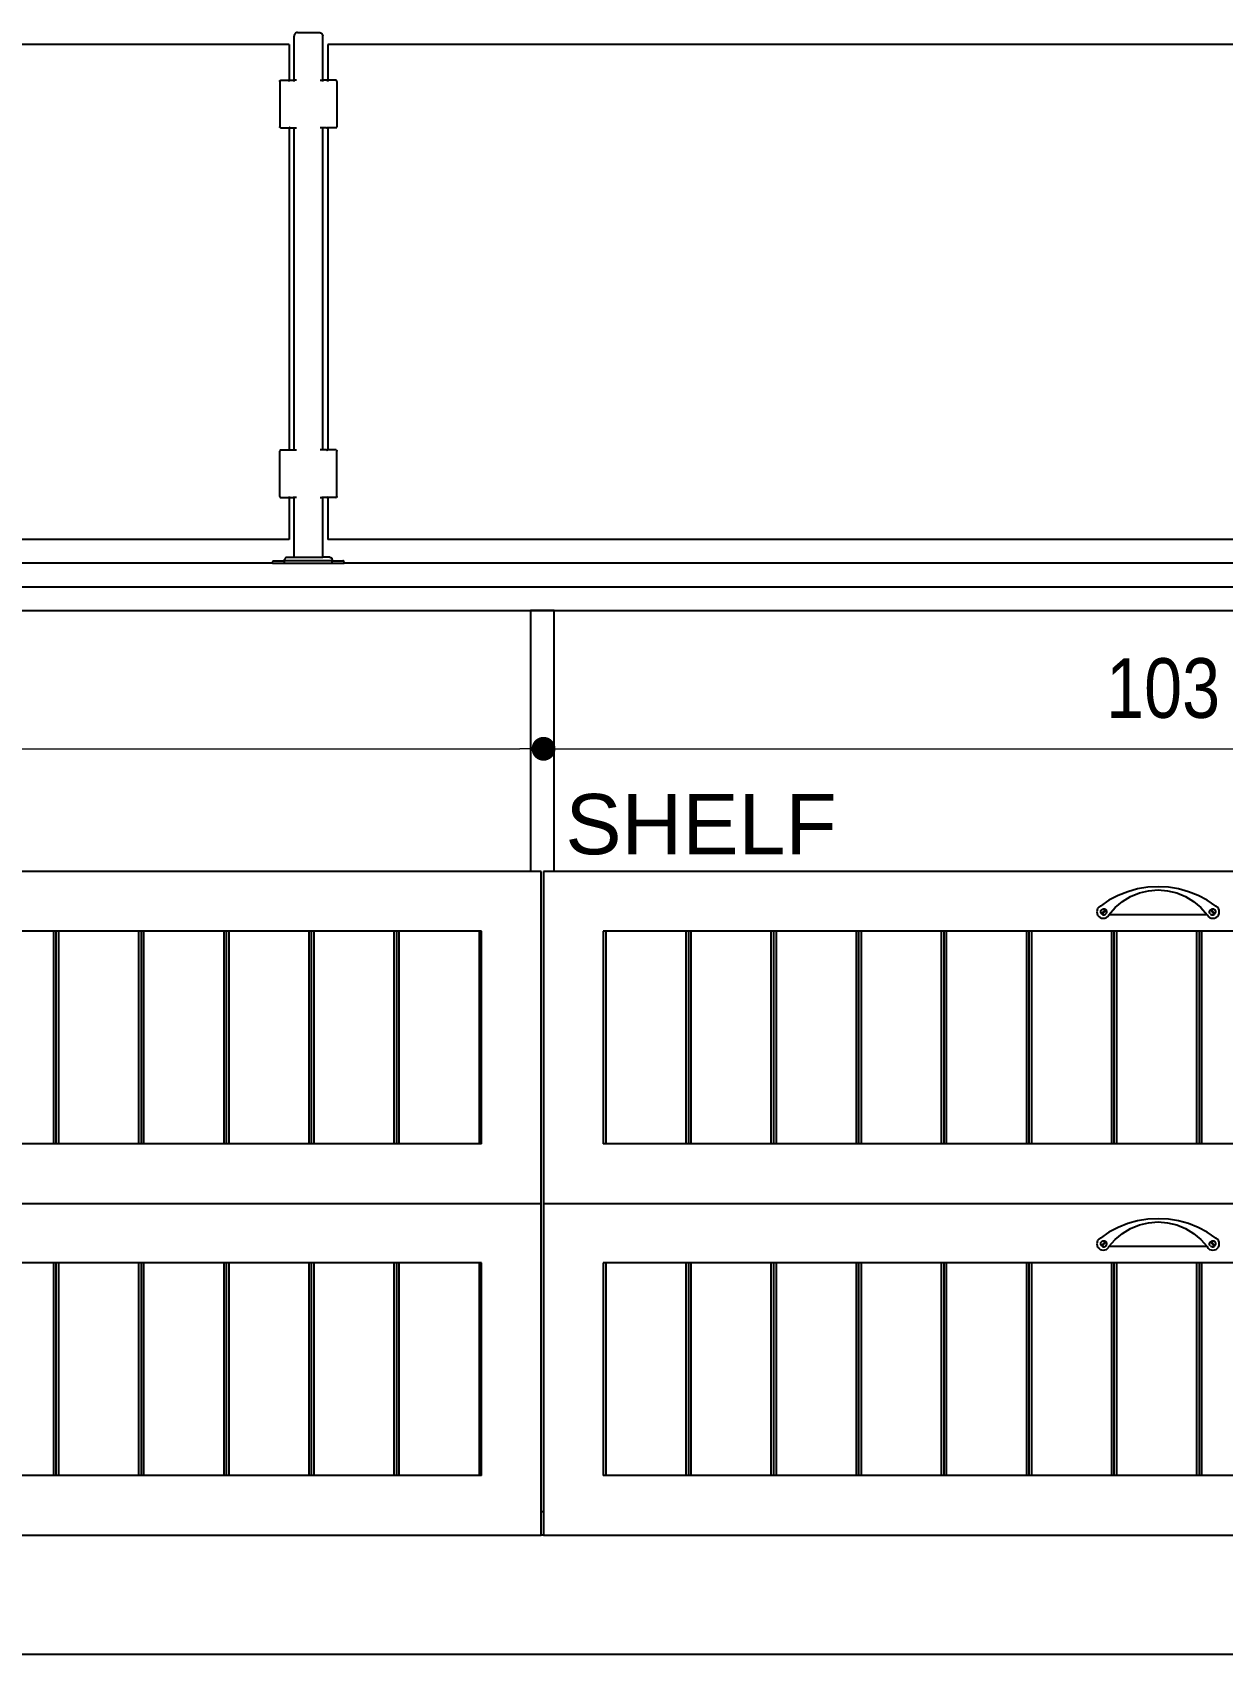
# Model space of a CAD drawing. Header units: millimetres. Extents: x 106699 to 122058, y 158555 to 162844.
# Drawn here: x 109591.3 to 109741, y 160819.6 to 161023.6 of the extents above; entities that cross this region are included whole.
import ezdxf

# ---------------------------------------------------------------- set-up
doc = ezdxf.new("R2010")
doc.units = ezdxf.units.MM
doc.layers.add('no3_yazı tefriş', color=152, linetype='Continuous', lineweight=0)
doc.layers.add('S2000-002 Çizgi', color=7, linetype='Continuous')
doc.styles.add('BE', font='ARIALN.TTF')
doc.styles.get("Standard").update_dxf_attribs({"font": 'arial.ttf'})
doc.dimstyles.new('Copy of BE-50', dxfattribs={"dimscale": 100, "dimtxt": 0.05, "dimasz": 0.02, "dimexe": 0.025, "dimexo": 0, "dimgap": 0.025, "dimtad": 1, "dimdec": 1, "dimrnd": 0.5, "dimdsep": 46, "dimtxsty": 'BE', "dimblk": 'DOT', "dimcen": 0.5, "dimdle": 0.025, "dimse1": 1, "dimse2": 1, "dimclrd": 256, "dimclre": 256, "dimclrt": 256, "dimadec": 0, "dimazin": 2, "dimtm": 1e-09, "dimtfac": 1, "dimtdec": 1, "dimtix": 1, "dimtmove": 2, "dimatfit": 0, "dimldrblk": 'DOT', "dimfxl": 0.5, "dimfxlon": 1, "dimtolj": 1, "dimlwd": 9, "dimlwe": 0, "dimarcsym": 0})

# ---------------------------------------------------------------- blocks, each defined once
blk = doc.blocks.new('_Dot')
at = {"color": 0, "linetype": 'ByBlock', "lineweight": -2}
blk.add_line((-0.5, 0), (-1, 0), dxfattribs=at)
at = {"color": 0, "linetype": 'ByBlock', "const_width": 0.5}
blk.add_lwpolyline([(-0.25, 0, 1), (0.25, 0, 1)], format="xyb", close=True, dxfattribs=at)
blk = doc.blocks.new('*D166')
at = {"layer": 'Defpoints', "color": 0, "transparency": 16777216}
for p in [(117001.79, 160595.34), (117001.79, 160530.4), (116898.79, 160529.4)]:
    blk.add_point(p, dxfattribs=at)
at = {"layer": 'S2000-002 Çizgi', "color": 134, "lineweight": 9, "true_color": 0x00a5a5, "transparency": 16777216}
blk.add_line((116900.79, 160595.34), (116999.79, 160595.34), dxfattribs=at)
at = {"layer": 'S2000-002 Çizgi', "color": 134, "lineweight": 9, "true_color": 0x00a5a5, "transparency": 16777216, "xscale": 2, "yscale": 2, "zscale": 2, "rotation": 180}
blk.add_blockref('_Dot', (116898.79, 160595.34), dxfattribs=at)
at = {"layer": 'S2000-002 Çizgi', "color": 134, "lineweight": 9, "true_color": 0x00a5a5, "transparency": 16777216, "xscale": 2, "yscale": 2, "zscale": 2}
blk.add_blockref('_Dot', (117001.79, 160595.34), dxfattribs=at)
at = {"layer": 'S2000-002 Çizgi', "color": 134, "true_color": 0x00a5a5, "transparency": 16777216, "insert": (116950.29, 160600.4), "char_height": 5, "attachment_point": 5, "style": 'BE'}
blk.add_mtext('\\A1;103', dxfattribs=at)
blk = doc.blocks.new('*D167')
at = {"layer": 'Defpoints', "color": 0, "transparency": 16777216}
for p in [(117105.69, 160595.65), (117105.69, 160595.34), (117001.79, 160530.4)]:
    blk.add_point(p, dxfattribs=at)
at = {"layer": 'S2000-002 Çizgi', "color": 134, "lineweight": 9, "true_color": 0x00a5a5, "transparency": 16777216}
blk.add_line((117003.79, 160595.34), (117103.69, 160595.34), dxfattribs=at)
at = {"layer": 'S2000-002 Çizgi', "color": 134, "lineweight": 9, "true_color": 0x00a5a5, "transparency": 16777216, "xscale": 2, "yscale": 2, "zscale": 2, "rotation": 180}
blk.add_blockref('_Dot', (117001.79, 160595.34), dxfattribs=at)
at = {"layer": 'S2000-002 Çizgi', "color": 134, "lineweight": 9, "true_color": 0x00a5a5, "transparency": 16777216, "xscale": 2, "yscale": 2, "zscale": 2}
blk.add_blockref('_Dot', (117105.69, 160595.34), dxfattribs=at)
at = {"layer": 'S2000-002 Çizgi', "color": 134, "true_color": 0x00a5a5, "transparency": 16777216, "insert": (117053.74, 160600.4), "char_height": 5, "attachment_point": 5, "style": 'BE'}
blk.add_mtext('\\A1;103', dxfattribs=at)
blk = doc.blocks.new('BB')
for p, q in [((116980.45, 160654.4), (116900.45, 160654.4)), ((116980.45, 160654.4), (116980.45, 160651.4)), ((116980.88, 160655.16), (116980.87, 160655.1)), ((116980.87, 160651.4), (116980.87, 160655.1)), ((116980.9, 160655.23), (116980.88, 160655.16)), ((116980.94, 160655.29), (116980.9, 160655.23)), ((116980.98, 160655.33), (116980.94, 160655.29)), ((116981.04, 160655.37), (116980.98, 160655.33)), ((116981.11, 160655.39), (116981.04, 160655.37)), ((116981.17, 160655.4), (116981.11, 160655.39)), ((116981.17, 160655.4), (116982.97, 160655.4)), ((116982.97, 160655.4), (116983.04, 160655.39)), ((116983.04, 160655.39), (116983.1, 160655.37)), ((116983.1, 160655.37), (116983.16, 160655.33)), ((116983.16, 160655.33), (116983.21, 160655.29)), ((116983.21, 160655.29), (116983.24, 160655.23)), ((116983.24, 160655.23), (116983.26, 160655.16)), ((116983.26, 160655.16), (116983.27, 160655.1)), ((116983.27, 160651.4), (116983.27, 160655.1)), ((117063.69, 160654.4), (116983.69, 160654.4)), ((116983.69, 160654.4), (116983.69, 160651.4)), ((116979.68, 160651.34), (116979.69, 160651.36)), ((116979.69, 160651.36), (116979.71, 160651.38)), ((116979.71, 160651.38), (116979.73, 160651.39)), ((116979.73, 160651.39), (116979.75, 160651.4)), ((116979.77, 160651.4), (116979.75, 160651.4)), ((116979.77, 160651.4), (116979.77, 160651.4)), ((116979.77, 160651.4), (116980.45, 160651.4)), ((116980.53, 160651.4), (116980.45, 160651.4)), ((116980.45, 160651.4), (116980.45, 160651.38)), ((116980.49, 160651.38), (116980.51, 160651.39)), ((116980.51, 160651.39), (116980.53, 160651.4)), ((116980.53, 160651.4), (116980.55, 160651.4)), ((116980.55, 160651.4), (116980.87, 160651.4)), ((116980.87, 160651.38), (116980.87, 160651.4)), ((116981.07, 160651.4), (116980.87, 160651.4)), ((116983.07, 160651.4), (116983.27, 160651.4)), ((116983.27, 160651.38), (116983.27, 160651.4)), ((116983.59, 160651.4), (116983.27, 160651.4)), ((116983.61, 160651.4), (116983.59, 160651.4)), ((116983.63, 160651.39), (116983.61, 160651.4)), ((116983.61, 160651.4), (116983.69, 160651.4)), ((116983.65, 160651.38), (116983.63, 160651.39)), ((116983.69, 160651.4), (116983.69, 160651.38)), ((116984.37, 160651.4), (116983.69, 160651.4)), ((116984.37, 160651.4), (116984.38, 160651.4)), ((116984.38, 160651.4), (116984.39, 160651.4)), ((116984.41, 160651.39), (116984.39, 160651.4)), ((116984.43, 160651.38), (116984.41, 160651.39)), ((116984.45, 160651.36), (116984.43, 160651.38)), ((116984.46, 160651.34), (116984.45, 160651.36)), ((116979.67, 160651.32), (116979.68, 160651.34)), ((116979.67, 160651.3), (116979.67, 160651.32)), ((116979.67, 160651.3), (116979.67, 160647.5)), ((116980.45, 160651.32), (116980.46, 160651.34)), ((116980.45, 160651.34), (116980.45, 160651.32)), ((116980.45, 160651.3), (116980.45, 160651.32)), ((116980.87, 160651.3), (116980.87, 160651.34)), ((116983.27, 160651.3), (116983.27, 160651.34)), ((116983.69, 160651.32), (116983.68, 160651.34)), ((116983.69, 160651.34), (116983.69, 160651.32)), ((116983.69, 160651.3), (116983.69, 160651.32)), ((116984.47, 160651.32), (116984.46, 160651.34)), ((116984.47, 160651.3), (116984.47, 160651.32)), ((116984.47, 160651.3), (116984.47, 160647.5)), ((116979.67, 160647.48), (116979.67, 160647.5)), ((116979.68, 160647.45), (116979.67, 160647.48)), ((116979.69, 160647.44), (116979.68, 160647.45)), ((116979.71, 160647.42), (116979.69, 160647.44)), ((116979.73, 160647.41), (116979.71, 160647.42)), ((116979.73, 160647.41), (116979.75, 160647.4)), ((116979.75, 160647.4), (116979.77, 160647.4)), ((116979.77, 160647.4), (116979.77, 160647.4)), ((116979.77, 160647.4), (116980.45, 160647.4)), ((116980.45, 160647.45), (116980.45, 160647.41)), ((116980.45, 160647.45), (116980.45, 160647.41)), ((116980.45, 160647.45), (116980.45, 160647.41)), ((116980.45, 160647.4), (116980.45, 160620.4)), ((116980.53, 160647.4), (116980.45, 160647.4)), ((116980.47, 160647.44), (116980.46, 160647.45)), ((116980.49, 160647.42), (116980.47, 160647.44)), ((116980.51, 160647.41), (116980.49, 160647.42)), ((116980.55, 160647.4), (116980.53, 160647.4)), ((116980.55, 160647.4), (116980.87, 160647.4)), ((116980.87, 160647.41), (116980.87, 160647.45)), ((116980.87, 160620.4), (116980.87, 160647.4)), ((116980.87, 160647.4), (116981.07, 160647.4)), ((116983.27, 160647.4), (116983.07, 160647.4)), ((116983.27, 160647.41), (116983.27, 160647.45)), ((116983.27, 160620.4), (116983.27, 160647.4)), ((116983.59, 160647.4), (116983.27, 160647.4)), ((116983.59, 160647.4), (116983.61, 160647.4)), ((116983.61, 160647.4), (116983.69, 160647.4)), ((116983.63, 160647.41), (116983.65, 160647.42)), ((116983.65, 160647.42), (116983.67, 160647.44)), ((116983.67, 160647.44), (116983.68, 160647.45)), ((116983.69, 160647.45), (116983.69, 160647.41)), ((116983.69, 160647.45), (116983.69, 160647.41)), ((116983.69, 160647.45), (116983.69, 160647.41)), ((116983.69, 160647.4), (116983.69, 160620.4)), ((116984.37, 160647.4), (116983.69, 160647.4)), ((116984.37, 160647.4), (116984.38, 160647.4)), ((116984.39, 160647.4), (116984.38, 160647.4)), ((116984.41, 160647.41), (116984.39, 160647.4)), ((116984.41, 160647.41), (116984.43, 160647.42)), ((116984.43, 160647.42), (116984.45, 160647.44)), ((116984.45, 160647.44), (116984.46, 160647.45)), ((116984.46, 160647.45), (116984.47, 160647.48)), ((116984.47, 160647.48), (116984.47, 160647.5)), ((116979.68, 160620.34), (116979.67, 160620.32)), ((116979.67, 160620.32), (116979.67, 160620.3)), ((116979.67, 160616.5), (116979.67, 160620.3)), ((116979.69, 160620.36), (116979.68, 160620.34)), ((116979.71, 160620.38), (116979.69, 160620.36)), ((116979.73, 160620.39), (116979.71, 160620.38)), ((116979.73, 160620.39), (116979.75, 160620.4)), ((116979.75, 160620.4), (116979.77, 160620.4)), ((116979.77, 160620.4), (116979.77, 160620.4)), ((116979.77, 160620.4), (116980.45, 160620.4)), ((116980.53, 160620.4), (116980.45, 160620.4)), ((116980.45, 160620.39), (116980.45, 160620.34)), ((116980.45, 160620.34), (116980.45, 160620.39)), ((116980.45, 160620.34), (116980.45, 160620.39)), ((116980.47, 160620.36), (116980.46, 160620.34)), ((116980.49, 160620.38), (116980.47, 160620.36)), ((116980.51, 160620.39), (116980.49, 160620.38)), ((116980.55, 160620.4), (116980.53, 160620.4)), ((116980.55, 160620.4), (116980.87, 160620.4)), ((116980.87, 160620.4), (116981.07, 160620.4)), ((116980.87, 160620.34), (116980.87, 160620.39)), ((116983.27, 160620.4), (116983.07, 160620.4)), ((116983.59, 160620.4), (116983.27, 160620.4)), ((116983.27, 160620.34), (116983.27, 160620.39)), ((116983.59, 160620.4), (116983.61, 160620.4)), ((116983.61, 160620.4), (116983.69, 160620.4)), ((116983.63, 160620.39), (116983.65, 160620.38)), ((116983.65, 160620.38), (116983.67, 160620.36)), ((116983.67, 160620.36), (116983.68, 160620.34)), ((116984.37, 160620.4), (116983.69, 160620.4)), ((116983.69, 160620.39), (116983.69, 160620.34)), ((116983.69, 160620.34), (116983.69, 160620.39)), ((116983.69, 160620.34), (116983.69, 160620.39)), ((116984.37, 160620.4), (116984.38, 160620.4)), ((116984.39, 160620.4), (116984.38, 160620.4)), ((116984.41, 160620.39), (116984.39, 160620.4)), ((116984.41, 160620.39), (116984.43, 160620.38)), ((116984.43, 160620.38), (116984.45, 160620.36)), ((116984.45, 160620.36), (116984.46, 160620.34)), ((116984.46, 160620.34), (116984.47, 160620.32)), ((116984.47, 160620.32), (116984.47, 160620.3)), ((116984.47, 160616.5), (116984.47, 160620.3)), ((116979.67, 160616.5), (116979.67, 160616.48)), ((116979.67, 160616.48), (116979.68, 160616.45)), ((116979.68, 160616.45), (116979.69, 160616.44)), ((116979.69, 160616.44), (116979.71, 160616.42)), ((116979.71, 160616.42), (116979.73, 160616.41)), ((116979.73, 160616.41), (116979.75, 160616.4)), ((116979.77, 160616.4), (116979.75, 160616.4)), ((116979.77, 160616.4), (116979.77, 160616.4)), ((116979.77, 160616.4), (116980.45, 160616.4)), ((116980.45, 160616.5), (116980.45, 160616.48)), ((116980.45, 160616.48), (116980.46, 160616.45)), ((116980.45, 160616.48), (116980.45, 160616.45)), ((116980.45, 160616.42), (116980.45, 160616.4)), ((116980.53, 160616.4), (116980.45, 160616.4)), ((116980.45, 160616.4), (116980.45, 160612.9)), ((116980.49, 160616.42), (116980.51, 160616.41)), ((116980.51, 160616.41), (116980.53, 160616.4)), ((116980.53, 160616.4), (116980.55, 160616.4)), ((116980.55, 160616.4), (116980.87, 160616.4)), ((116980.87, 160616.45), (116980.87, 160616.5)), ((116980.87, 160616.4), (116980.87, 160616.42)), ((116980.87, 160611.4), (116980.87, 160616.4)), ((116981.07, 160616.4), (116980.87, 160616.4)), ((116983.07, 160616.4), (116983.27, 160616.4)), ((116983.27, 160616.45), (116983.27, 160616.5)), ((116983.27, 160616.4), (116983.27, 160616.42)), ((116983.27, 160611.4), (116983.27, 160616.4)), ((116983.59, 160616.4), (116983.27, 160616.4)), ((116983.61, 160616.4), (116983.59, 160616.4)), ((116983.63, 160616.41), (116983.61, 160616.4)), ((116983.61, 160616.4), (116983.69, 160616.4)), ((116983.65, 160616.42), (116983.63, 160616.41)), ((116983.69, 160616.48), (116983.68, 160616.45)), ((116983.69, 160616.5), (116983.69, 160616.48)), ((116983.69, 160616.48), (116983.69, 160616.45)), ((116983.69, 160616.42), (116983.69, 160616.4)), ((116983.69, 160616.4), (116983.69, 160612.9)), ((116984.37, 160616.4), (116983.69, 160616.4)), ((116984.37, 160616.4), (116984.38, 160616.4)), ((116984.38, 160616.4), (116984.39, 160616.4)), ((116984.41, 160616.41), (116984.39, 160616.4)), ((116984.43, 160616.42), (116984.41, 160616.41)), ((116984.45, 160616.44), (116984.43, 160616.42)), ((116984.46, 160616.45), (116984.45, 160616.44)), ((116984.47, 160616.48), (116984.46, 160616.45)), ((116984.47, 160616.5), (116984.47, 160616.48)), ((116980.45, 160612.9), (116900.45, 160612.9)), ((117063.69, 160612.9), (116983.69, 160612.9)), ((116979.07, 160610.9), (116901.83, 160610.9)), ((116979.08, 160611.04), (116979.07, 160611.02)), ((116979.07, 160611), (116979.07, 160611.02)), ((116979.07, 160610.9), (116979.07, 160611)), ((116979.07, 160610.9), (116985.07, 160610.9)), ((116979.09, 160611.06), (116979.08, 160611.04)), ((116979.11, 160611.08), (116979.09, 160611.06)), ((116979.11, 160611.08), (116979.13, 160611.09)), ((116979.13, 160611.09), (116979.15, 160611.1)), ((116979.15, 160611.1), (116979.17, 160611.1)), ((116979.17, 160611.1), (116980.07, 160611.1)), ((116980.08, 160611.24), (116980.07, 160611.2)), ((116980.07, 160611.1), (116980.07, 160611.2)), ((116980.07, 160611.04), (116980.07, 160611.1)), ((116984.07, 160611.1), (116980.07, 160611.1)), ((116980.07, 160611), (116980.07, 160611.02)), ((116980.09, 160611.28), (116980.08, 160611.24)), ((116980.12, 160611.32), (116980.09, 160611.28)), ((116980.15, 160611.35), (116980.12, 160611.32)), ((116980.19, 160611.38), (116980.15, 160611.35)), ((116980.23, 160611.39), (116980.19, 160611.38)), ((116980.27, 160611.4), (116980.23, 160611.39)), ((116980.27, 160611.4), (116980.87, 160611.4)), ((116980.87, 160611.4), (116983.27, 160611.4)), ((116983.87, 160611.4), (116983.27, 160611.4)), ((116983.87, 160611.4), (116983.92, 160611.39)), ((116983.92, 160611.39), (116983.96, 160611.38)), ((116983.96, 160611.38), (116984, 160611.35)), ((116984, 160611.35), (116984.03, 160611.32)), ((116984.03, 160611.32), (116984.05, 160611.28)), ((116984.05, 160611.28), (116984.07, 160611.24)), ((116984.07, 160611.24), (116984.07, 160611.2)), ((116984.07, 160611.1), (116984.07, 160611.2)), ((116984.07, 160611.04), (116984.07, 160611.1)), ((116984.07, 160611.1), (116984.97, 160611.1)), ((116984.07, 160611), (116984.07, 160611.02)), ((116984.99, 160611.1), (116984.97, 160611.1)), ((116985.01, 160611.09), (116984.99, 160611.1)), ((116985.03, 160611.08), (116985.01, 160611.09)), ((116985.05, 160611.06), (116985.03, 160611.08)), ((116985.06, 160611.04), (116985.05, 160611.06)), ((116985.07, 160611.02), (116985.06, 160611.04)), ((116985.07, 160611), (116985.07, 160611.02)), ((116985.07, 160610.9), (116985.07, 160611)), ((117062.31, 160610.9), (116985.07, 160610.9)), ((117155.69, 160608.9), (116899.69, 160608.9)), ((117000.69, 160606.9), (116898.79, 160606.9)), ((117000.69, 160606.95), (117002.69, 160606.95)), ((117000.69, 160606.95), (117000.69, 160606.9)), ((117000.69, 160606.9), (117000.69, 160585.06)), ((117002.69, 160606.9), (117000.69, 160606.9)), ((117002.69, 160606.95), (117002.69, 160606.9)), ((117002.69, 160585.06), (117002.69, 160606.9)), ((117103.69, 160606.9), (117002.69, 160606.9)), ((117000.69, 160585.06), (116899.69, 160585.06)), ((117001.59, 160585.06), (117000.69, 160585.06)), ((117001.59, 160557.23), (117001.59, 160585.06)), ((117001.79, 160585.06), (117001.79, 160557.23)), ((117002.69, 160585.06), (117001.79, 160585.06)), ((117103.69, 160585.06), (117002.69, 160585.06)), ((117051.6, 160583.59), (117050.77, 160583.36)), ((117052.45, 160583.73), (117051.6, 160583.59)), ((117051.75, 160583.26), (117052.52, 160583.44)), ((117053.32, 160583.78), (117052.45, 160583.73)), ((117052.52, 160583.44), (117053.32, 160583.51)), ((117054.18, 160583.73), (117053.32, 160583.78)), ((117053.32, 160583.51), (117054.11, 160583.44)), ((117054.11, 160583.44), (117054.88, 160583.26)), ((117055.03, 160583.59), (117054.18, 160583.73)), ((117055.87, 160583.36), (117055.03, 160583.59)), ((117048.34, 160582.05), (117048.25, 160581.94)), ((117048.45, 160582.14), (117048.34, 160582.05)), ((117048.48, 160582.15), (117048.45, 160582.14)), ((117049.2, 160582.64), (117048.48, 160582.15)), ((117049.96, 160583.04), (117049.2, 160582.64)), ((117049.2, 160581.43), (117049.72, 160582.03)), ((117049.72, 160582.03), (117050.33, 160582.55)), ((117050.77, 160583.36), (117049.96, 160583.04)), ((117050.33, 160582.55), (117051.01, 160582.96)), ((117051.01, 160582.96), (117051.75, 160583.26)), ((117054.88, 160583.26), (117055.62, 160582.96)), ((117055.62, 160582.96), (117056.3, 160582.55)), ((117056.67, 160583.04), (117055.87, 160583.36)), ((117056.3, 160582.55), (117056.91, 160582.03)), ((117057.43, 160582.64), (117056.67, 160583.04)), ((117056.91, 160582.03), (117057.43, 160581.43)), ((117058.15, 160582.15), (117057.43, 160582.64)), ((117058.18, 160582.14), (117058.15, 160582.15)), ((117058.3, 160582.05), (117058.18, 160582.14)), ((117058.38, 160581.94), (117058.3, 160582.05)), ((117048.2, 160581.81), (117048.18, 160581.67)), ((117048.18, 160581.67), (117048.2, 160581.53)), ((117048.25, 160581.94), (117048.2, 160581.81)), ((117048.2, 160581.53), (117048.25, 160581.4)), ((117048.25, 160581.4), (117048.34, 160581.29)), ((117048.34, 160581.29), (117048.45, 160581.2)), ((117048.45, 160581.2), (117048.58, 160581.15)), ((117048.51, 160581.65), (117048.52, 160581.72)), ((117048.53, 160581.58), (117048.51, 160581.65)), ((117048.52, 160581.72), (117048.53, 160581.78)), ((117048.53, 160581.78), (117048.57, 160581.84)), ((117048.56, 160581.53), (117048.53, 160581.58)), ((117048.58, 160581.5), (117048.56, 160581.53)), ((117048.57, 160581.84), (117048.62, 160581.88)), ((117048.58, 160581.5), (117048.9, 160581.89)), ((117048.61, 160581.48), (117048.58, 160581.5)), ((117048.58, 160581.15), (117048.72, 160581.13)), ((117048.64, 160581.46), (117048.61, 160581.48)), ((117048.62, 160581.88), (117048.68, 160581.92)), ((117048.95, 160581.85), (117048.64, 160581.46)), ((117048.64, 160581.46), (117048.67, 160581.44)), ((117048.67, 160581.44), (117048.73, 160581.42)), ((117048.68, 160581.92), (117048.74, 160581.93)), ((117048.72, 160581.13), (117048.86, 160581.15)), ((117048.73, 160581.42), (117048.8, 160581.42)), ((117048.74, 160581.93), (117048.81, 160581.93)), ((117048.8, 160581.42), (117048.86, 160581.44)), ((117048.81, 160581.93), (117048.87, 160581.91)), ((117048.86, 160581.44), (117048.92, 160581.47)), ((117048.86, 160581.15), (117048.99, 160581.2)), ((117048.87, 160581.91), (117048.9, 160581.89)), ((117048.9, 160581.89), (117048.93, 160581.88)), ((117048.92, 160581.47), (117048.97, 160581.52)), ((117048.93, 160581.88), (117048.95, 160581.85)), ((117048.97, 160581.83), (117048.95, 160581.85)), ((117049.01, 160581.77), (117048.97, 160581.83)), ((117048.97, 160581.52), (117049, 160581.57)), ((117048.99, 160581.2), (117049.1, 160581.29)), ((117049, 160581.57), (117049.02, 160581.64)), ((117049.02, 160581.7), (117049.01, 160581.77)), ((117049.02, 160581.64), (117049.02, 160581.7)), ((117049.1, 160581.29), (117049.19, 160581.4)), ((117049.19, 160581.4), (117049.2, 160581.43)), ((117057.43, 160581.43), (117049.2, 160581.43)), ((117057.43, 160581.43), (117057.45, 160581.4)), ((117057.45, 160581.4), (117057.53, 160581.29)), ((117057.53, 160581.29), (117057.64, 160581.2)), ((117057.64, 160581.69), (117057.66, 160581.76)), ((117057.64, 160581.63), (117057.64, 160581.69)), ((117057.66, 160581.56), (117057.64, 160581.63)), ((117057.64, 160581.2), (117057.77, 160581.15)), ((117057.66, 160581.76), (117057.69, 160581.82)), ((117057.7, 160581.51), (117057.66, 160581.56)), ((117057.69, 160581.82), (117057.71, 160581.84)), ((117057.7, 160581.51), (117057.75, 160581.46)), ((117057.71, 160581.84), (117057.73, 160581.87)), ((117058.03, 160581.46), (117057.71, 160581.84)), ((117057.73, 160581.87), (117057.76, 160581.89)), ((117057.75, 160581.46), (117057.81, 160581.43)), ((117057.76, 160581.89), (117057.79, 160581.9)), ((117057.76, 160581.89), (117058.08, 160581.5)), ((117057.77, 160581.15), (117057.91, 160581.13)), ((117057.79, 160581.9), (117057.85, 160581.92)), ((117057.81, 160581.43), (117057.88, 160581.42)), ((117057.85, 160581.92), (117057.92, 160581.93)), ((117057.88, 160581.42), (117057.94, 160581.42)), ((117057.91, 160581.13), (117058.05, 160581.15)), ((117057.92, 160581.93), (117057.98, 160581.91)), ((117057.94, 160581.42), (117058.01, 160581.44)), ((117057.98, 160581.91), (117058.04, 160581.88)), ((117058.01, 160581.44), (117058.03, 160581.46)), ((117058.06, 160581.48), (117058.03, 160581.46)), ((117058.04, 160581.88), (117058.09, 160581.84)), ((117058.05, 160581.15), (117058.18, 160581.2)), ((117058.08, 160581.5), (117058.06, 160581.48)), ((117058.08, 160581.5), (117058.11, 160581.53)), ((117058.13, 160581.78), (117058.09, 160581.84)), ((117058.11, 160581.53), (117058.14, 160581.59)), ((117058.15, 160581.72), (117058.13, 160581.78)), ((117058.14, 160581.59), (117058.15, 160581.65)), ((117058.15, 160581.65), (117058.15, 160581.72)), ((117058.18, 160581.2), (117058.3, 160581.29)), ((117058.3, 160581.29), (117058.38, 160581.4)), ((117058.43, 160581.81), (117058.38, 160581.94)), ((117058.38, 160581.4), (117058.43, 160581.53)), ((117058.45, 160581.67), (117058.43, 160581.81)), ((117058.43, 160581.53), (117058.45, 160581.67)), ((116960.69, 160580.06), (116953.97, 160580.06)), ((116960.69, 160580.06), (116960.69, 160562.23)), ((116960.9, 160580.06), (116960.69, 160580.06)), ((116960.9, 160580.06), (116960.9, 160562.23)), ((116961.11, 160580.06), (116960.9, 160580.06)), ((116961.11, 160580.06), (116961.11, 160562.23)), ((116967.83, 160580.06), (116961.11, 160580.06)), ((116967.83, 160580.06), (116967.83, 160562.23)), ((116968.04, 160580.06), (116967.83, 160580.06)), ((116968.04, 160580.06), (116968.04, 160562.23)), ((116968.25, 160580.06), (116968.04, 160580.06)), ((116968.25, 160580.06), (116968.25, 160562.23)), ((116974.97, 160580.06), (116968.25, 160580.06)), ((116974.97, 160580.06), (116974.97, 160562.23)), ((116975.18, 160580.06), (116974.97, 160580.06)), ((116975.18, 160580.06), (116975.18, 160562.23)), ((116975.39, 160580.06), (116975.18, 160580.06)), ((116975.39, 160580.06), (116975.39, 160562.23)), ((116982.1, 160580.06), (116975.39, 160580.06)), ((116982.1, 160580.06), (116982.1, 160562.23)), ((116982.31, 160580.06), (116982.1, 160580.06)), ((116982.31, 160580.06), (116982.31, 160562.23)), ((116982.52, 160580.06), (116982.31, 160580.06)), ((116982.52, 160580.06), (116982.52, 160562.23)), ((116989.24, 160580.06), (116982.52, 160580.06)), ((116989.24, 160580.06), (116989.24, 160562.23)), ((116989.45, 160580.06), (116989.24, 160580.06)), ((116989.45, 160580.06), (116989.45, 160562.23)), ((116989.66, 160580.06), (116989.45, 160580.06)), ((116989.66, 160580.06), (116989.66, 160562.23)), ((116996.38, 160580.06), (116989.66, 160580.06)), ((116996.38, 160580.06), (116996.38, 160562.23)), ((116996.59, 160580.06), (116996.38, 160580.06)), ((116996.59, 160562.23), (116996.59, 160580.06)), ((117006.79, 160580.06), (117006.79, 160562.23)), ((117007, 160580.06), (117006.79, 160580.06)), ((117007, 160580.06), (117007, 160562.23)), ((117013.72, 160580.06), (117007, 160580.06)), ((117013.72, 160580.06), (117013.72, 160562.23)), ((117013.93, 160580.06), (117013.72, 160580.06)), ((117013.93, 160580.06), (117013.93, 160562.23)), ((117014.14, 160580.06), (117013.93, 160580.06)), ((117014.14, 160580.06), (117014.14, 160562.23)), ((117020.86, 160580.06), (117014.14, 160580.06)), ((117020.86, 160580.06), (117020.86, 160562.23)), ((117021.07, 160580.06), (117020.86, 160580.06)), ((117021.07, 160580.06), (117021.07, 160562.23)), ((117021.28, 160580.06), (117021.07, 160580.06)), ((117021.28, 160580.06), (117021.28, 160562.23)), ((117028, 160580.06), (117021.28, 160580.06)), ((117028, 160580.06), (117028, 160562.23)), ((117028.21, 160580.06), (117028, 160580.06)), ((117028.21, 160580.06), (117028.21, 160562.23)), ((117028.42, 160580.06), (117028.21, 160580.06)), ((117028.42, 160580.06), (117028.42, 160562.23)), ((117035.14, 160580.06), (117028.42, 160580.06)), ((117035.14, 160580.06), (117035.14, 160562.23)), ((117035.35, 160580.06), (117035.14, 160580.06)), ((117035.35, 160580.06), (117035.35, 160562.23)), ((117035.56, 160580.06), (117035.35, 160580.06)), ((117035.56, 160580.06), (117035.56, 160562.23)), ((117042.27, 160580.06), (117035.56, 160580.06)), ((117042.27, 160580.06), (117042.27, 160562.23)), ((117042.48, 160580.06), (117042.27, 160580.06)), ((117042.48, 160580.06), (117042.48, 160562.23)), ((117042.69, 160580.06), (117042.48, 160580.06)), ((117042.69, 160580.06), (117042.69, 160562.23)), ((117049.41, 160580.06), (117042.69, 160580.06)), ((117049.41, 160580.06), (117049.41, 160562.23)), ((117049.62, 160580.06), (117049.41, 160580.06)), ((117049.62, 160580.06), (117049.62, 160562.23)), ((117049.83, 160580.06), (117049.62, 160580.06)), ((117049.83, 160580.06), (117049.83, 160562.23)), ((117056.55, 160580.06), (117049.83, 160580.06)), ((117056.55, 160580.06), (117056.55, 160562.23)), ((117056.76, 160580.06), (117056.55, 160580.06)), ((117056.76, 160580.06), (117056.76, 160562.23)), ((117056.97, 160580.06), (117056.76, 160580.06)), ((117056.97, 160580.06), (117056.97, 160562.23)), ((117063.69, 160580.06), (117056.97, 160580.06)), ((116960.69, 160562.23), (116953.97, 160562.23)), ((116960.9, 160562.23), (116960.69, 160562.23)), ((116961.11, 160562.23), (116960.9, 160562.23)), ((116967.83, 160562.23), (116961.11, 160562.23)), ((116968.04, 160562.23), (116967.83, 160562.23)), ((116968.25, 160562.23), (116968.04, 160562.23)), ((116974.97, 160562.23), (116968.25, 160562.23)), ((116975.18, 160562.23), (116974.97, 160562.23)), ((116975.39, 160562.23), (116975.18, 160562.23)), ((116982.1, 160562.23), (116975.39, 160562.23)), ((116982.31, 160562.23), (116982.1, 160562.23)), ((116982.52, 160562.23), (116982.31, 160562.23)), ((116989.24, 160562.23), (116982.52, 160562.23)), ((116989.45, 160562.23), (116989.24, 160562.23)), ((116989.66, 160562.23), (116989.45, 160562.23)), ((116996.38, 160562.23), (116989.66, 160562.23)), ((116996.59, 160562.23), (116996.38, 160562.23)), ((117007, 160562.23), (117006.79, 160562.23)), ((117013.72, 160562.23), (117007, 160562.23)), ((117013.93, 160562.23), (117013.72, 160562.23)), ((117014.14, 160562.23), (117013.93, 160562.23)), ((117020.86, 160562.23), (117014.14, 160562.23)), ((117021.07, 160562.23), (117020.86, 160562.23)), ((117021.28, 160562.23), (117021.07, 160562.23)), ((117028, 160562.23), (117021.28, 160562.23)), ((117028.21, 160562.23), (117028, 160562.23)), ((117028.42, 160562.23), (117028.21, 160562.23)), ((117035.14, 160562.23), (117028.42, 160562.23)), ((117035.35, 160562.23), (117035.14, 160562.23)), ((117035.56, 160562.23), (117035.35, 160562.23)), ((117042.27, 160562.23), (117035.56, 160562.23)), ((117042.48, 160562.23), (117042.27, 160562.23)), ((117042.69, 160562.23), (117042.48, 160562.23)), ((117049.41, 160562.23), (117042.69, 160562.23)), ((117049.62, 160562.23), (117049.41, 160562.23)), ((117049.83, 160562.23), (117049.62, 160562.23)), ((117056.55, 160562.23), (117049.83, 160562.23)), ((117056.76, 160562.23), (117056.55, 160562.23)), ((117056.97, 160562.23), (117056.76, 160562.23)), ((117063.69, 160562.23), (117056.97, 160562.23)), ((116898.79, 160557.23), (117001.59, 160557.23)), ((117001.59, 160531.4), (117001.59, 160557.23)), ((117001.79, 160557.23), (117104.59, 160557.23)), ((117001.79, 160557.23), (117001.79, 160531.4)), ((117049.2, 160554.8), (117048.48, 160554.32)), ((117049.96, 160555.21), (117049.2, 160554.8)), ((117050.77, 160555.53), (117049.96, 160555.21)), ((117050.33, 160554.71), (117051.01, 160555.13)), ((117051.6, 160555.76), (117050.77, 160555.53)), ((117051.01, 160555.13), (117051.75, 160555.43)), ((117052.45, 160555.9), (117051.6, 160555.76)), ((117051.75, 160555.43), (117052.52, 160555.61)), ((117053.32, 160555.94), (117052.45, 160555.9)), ((117052.52, 160555.61), (117053.32, 160555.67)), ((117054.18, 160555.9), (117053.32, 160555.94)), ((117053.32, 160555.67), (117054.11, 160555.61)), ((117054.11, 160555.61), (117054.88, 160555.43)), ((117055.03, 160555.76), (117054.18, 160555.9)), ((117054.88, 160555.43), (117055.62, 160555.13)), ((117055.87, 160555.53), (117055.03, 160555.76)), ((117055.62, 160555.13), (117056.3, 160554.71)), ((117056.67, 160555.21), (117055.87, 160555.53)), ((117057.43, 160554.8), (117056.67, 160555.21)), ((117058.15, 160554.32), (117057.43, 160554.8)), ((117048.2, 160553.98), (117048.18, 160553.84)), ((117048.18, 160553.84), (117048.2, 160553.7)), ((117048.25, 160554.11), (117048.2, 160553.98)), ((117048.2, 160553.7), (117048.25, 160553.57)), ((117048.34, 160554.22), (117048.25, 160554.11)), ((117048.25, 160553.57), (117048.34, 160553.46)), ((117048.45, 160554.31), (117048.34, 160554.22)), ((117048.34, 160553.46), (117048.45, 160553.37)), ((117048.48, 160554.32), (117048.45, 160554.31)), ((117048.51, 160553.82), (117048.52, 160553.88)), ((117048.53, 160553.75), (117048.51, 160553.82)), ((117048.52, 160553.88), (117048.53, 160553.95)), ((117048.53, 160553.95), (117048.57, 160554)), ((117048.56, 160553.69), (117048.53, 160553.75)), ((117048.58, 160553.67), (117048.56, 160553.69)), ((117048.57, 160554), (117048.62, 160554.05)), ((117048.58, 160553.67), (117048.9, 160554.06)), ((117048.61, 160553.64), (117048.58, 160553.67)), ((117048.64, 160553.63), (117048.61, 160553.64)), ((117048.62, 160554.05), (117048.68, 160554.08)), ((117048.95, 160554.02), (117048.64, 160553.63)), ((117048.64, 160553.63), (117048.67, 160553.61)), ((117048.67, 160553.61), (117048.73, 160553.59)), ((117048.68, 160554.08), (117048.74, 160554.1)), ((117048.73, 160553.59), (117048.8, 160553.59)), ((117048.74, 160554.1), (117048.81, 160554.1)), ((117048.8, 160553.59), (117048.86, 160553.61)), ((117048.81, 160554.1), (117048.87, 160554.08)), ((117048.86, 160553.61), (117048.92, 160553.64)), ((117048.87, 160554.08), (117048.9, 160554.06)), ((117048.9, 160554.06), (117048.93, 160554.04)), ((117048.92, 160553.64), (117048.97, 160553.68)), ((117048.93, 160554.04), (117048.95, 160554.02)), ((117048.97, 160553.99), (117048.95, 160554.02)), ((117049.01, 160553.94), (117048.97, 160553.99)), ((117048.97, 160553.68), (117049, 160553.74)), ((117048.99, 160553.37), (117049.1, 160553.46)), ((117049, 160553.74), (117049.02, 160553.8)), ((117049.02, 160553.87), (117049.01, 160553.94)), ((117049.02, 160553.8), (117049.02, 160553.87)), ((117049.1, 160553.46), (117049.19, 160553.57)), ((117049.19, 160553.57), (117049.2, 160553.6)), ((117049.2, 160553.6), (117049.72, 160554.2)), ((117057.43, 160553.6), (117049.2, 160553.6)), ((117049.72, 160554.2), (117050.33, 160554.71)), ((117056.3, 160554.71), (117056.91, 160554.2)), ((117056.91, 160554.2), (117057.43, 160553.6)), ((117057.43, 160553.6), (117057.45, 160553.57)), ((117057.45, 160553.57), (117057.53, 160553.46)), ((117057.53, 160553.46), (117057.64, 160553.37)), ((117057.64, 160553.86), (117057.66, 160553.92)), ((117057.64, 160553.79), (117057.64, 160553.86)), ((117057.66, 160553.73), (117057.64, 160553.79)), ((117057.66, 160553.92), (117057.69, 160553.98)), ((117057.7, 160553.67), (117057.66, 160553.73)), ((117057.69, 160553.98), (117057.71, 160554.01)), ((117057.7, 160553.67), (117057.75, 160553.63)), ((117057.71, 160554.01), (117057.73, 160554.03)), ((117058.03, 160553.63), (117057.71, 160554.01)), ((117057.73, 160554.03), (117057.76, 160554.05)), ((117057.75, 160553.63), (117057.81, 160553.6)), ((117057.76, 160554.05), (117057.79, 160554.07)), ((117057.76, 160554.05), (117058.08, 160553.67)), ((117057.79, 160554.07), (117057.85, 160554.09)), ((117057.81, 160553.6), (117057.88, 160553.58)), ((117057.85, 160554.09), (117057.92, 160554.09)), ((117057.88, 160553.58), (117057.94, 160553.59)), ((117057.92, 160554.09), (117057.98, 160554.08)), ((117057.94, 160553.59), (117058.01, 160553.61)), ((117057.98, 160554.08), (117058.04, 160554.05)), ((117058.01, 160553.61), (117058.03, 160553.63)), ((117058.06, 160553.64), (117058.03, 160553.63)), ((117058.04, 160554.05), (117058.09, 160554)), ((117058.08, 160553.67), (117058.06, 160553.64)), ((117058.08, 160553.67), (117058.11, 160553.69)), ((117058.13, 160553.95), (117058.09, 160554)), ((117058.11, 160553.69), (117058.14, 160553.75)), ((117058.15, 160553.89), (117058.13, 160553.95)), ((117058.14, 160553.75), (117058.15, 160553.82)), ((117058.18, 160554.31), (117058.15, 160554.32)), ((117058.15, 160553.82), (117058.15, 160553.89)), ((117058.3, 160554.22), (117058.18, 160554.31)), ((117058.18, 160553.37), (117058.3, 160553.46)), ((117058.38, 160554.11), (117058.3, 160554.22)), ((117058.3, 160553.46), (117058.38, 160553.57)), ((117058.43, 160553.98), (117058.38, 160554.11)), ((117058.38, 160553.57), (117058.43, 160553.7)), ((117058.45, 160553.84), (117058.43, 160553.98)), ((117058.43, 160553.7), (117058.45, 160553.84)), ((116960.69, 160552.23), (116953.97, 160552.23)), ((116960.69, 160552.23), (116960.69, 160534.4)), ((116960.9, 160552.23), (116960.69, 160552.23)), ((116960.9, 160552.23), (116960.9, 160534.4)), ((116961.11, 160552.23), (116960.9, 160552.23)), ((116961.11, 160552.23), (116961.11, 160534.4)), ((116967.83, 160552.23), (116961.11, 160552.23)), ((116967.83, 160552.23), (116967.83, 160534.4)), ((116968.04, 160552.23), (116967.83, 160552.23)), ((116968.04, 160552.23), (116968.04, 160534.4)), ((116968.25, 160552.23), (116968.04, 160552.23)), ((116968.25, 160552.23), (116968.25, 160534.4)), ((116974.97, 160552.23), (116968.25, 160552.23)), ((116974.97, 160552.23), (116974.97, 160534.4)), ((116975.18, 160552.23), (116974.97, 160552.23)), ((116975.18, 160552.23), (116975.18, 160534.4)), ((116975.39, 160552.23), (116975.18, 160552.23)), ((116975.39, 160552.23), (116975.39, 160534.4)), ((116982.1, 160552.23), (116975.39, 160552.23)), ((116982.1, 160552.23), (116982.1, 160534.4)), ((116982.31, 160552.23), (116982.1, 160552.23)), ((116982.31, 160552.23), (116982.31, 160534.4)), ((116982.52, 160552.23), (116982.31, 160552.23)), ((116982.52, 160552.23), (116982.52, 160534.4)), ((116989.24, 160552.23), (116982.52, 160552.23)), ((116989.24, 160552.23), (116989.24, 160534.4)), ((116989.45, 160552.23), (116989.24, 160552.23)), ((116989.45, 160552.23), (116989.45, 160534.4)), ((116989.66, 160552.23), (116989.45, 160552.23)), ((116989.66, 160552.23), (116989.66, 160534.4)), ((116996.38, 160552.23), (116989.66, 160552.23)), ((116996.38, 160552.23), (116996.38, 160534.4)), ((116996.59, 160552.23), (116996.38, 160552.23)), ((116996.59, 160534.4), (116996.59, 160552.23)), ((117006.79, 160552.23), (117006.79, 160534.4)), ((117007, 160552.23), (117006.79, 160552.23)), ((117007, 160552.23), (117007, 160534.4)), ((117013.72, 160552.23), (117007, 160552.23)), ((117013.72, 160552.23), (117013.72, 160534.4)), ((117013.93, 160552.23), (117013.72, 160552.23)), ((117013.93, 160552.23), (117013.93, 160534.4)), ((117014.14, 160552.23), (117013.93, 160552.23)), ((117014.14, 160552.23), (117014.14, 160534.4)), ((117020.86, 160552.23), (117014.14, 160552.23)), ((117020.86, 160552.23), (117020.86, 160534.4)), ((117021.07, 160552.23), (117020.86, 160552.23)), ((117021.07, 160552.23), (117021.07, 160534.4)), ((117021.28, 160552.23), (117021.07, 160552.23)), ((117021.28, 160552.23), (117021.28, 160534.4)), ((117028, 160552.23), (117021.28, 160552.23)), ((117028, 160552.23), (117028, 160534.4)), ((117028.21, 160552.23), (117028, 160552.23)), ((117028.21, 160552.23), (117028.21, 160534.4)), ((117028.42, 160552.23), (117028.21, 160552.23)), ((117028.42, 160552.23), (117028.42, 160534.4)), ((117035.14, 160552.23), (117028.42, 160552.23)), ((117035.14, 160552.23), (117035.14, 160534.4)), ((117035.35, 160552.23), (117035.14, 160552.23)), ((117035.35, 160552.23), (117035.35, 160534.4)), ((117035.56, 160552.23), (117035.35, 160552.23)), ((117035.56, 160552.23), (117035.56, 160534.4)), ((117042.27, 160552.23), (117035.56, 160552.23)), ((117042.27, 160552.23), (117042.27, 160534.4)), ((117042.48, 160552.23), (117042.27, 160552.23)), ((117042.48, 160552.23), (117042.48, 160534.4)), ((117042.69, 160552.23), (117042.48, 160552.23)), ((117042.69, 160552.23), (117042.69, 160534.4)), ((117049.41, 160552.23), (117042.69, 160552.23)), ((117048.45, 160553.37), (117048.58, 160553.32)), ((117048.58, 160553.32), (117048.72, 160553.3)), ((117048.72, 160553.3), (117048.86, 160553.32)), ((117048.86, 160553.32), (117048.99, 160553.37)), ((117049.41, 160552.23), (117049.41, 160534.4)), ((117049.62, 160552.23), (117049.41, 160552.23)), ((117049.62, 160552.23), (117049.62, 160534.4)), ((117049.83, 160552.23), (117049.62, 160552.23)), ((117049.83, 160552.23), (117049.83, 160534.4)), ((117056.55, 160552.23), (117049.83, 160552.23)), ((117056.55, 160552.23), (117056.55, 160534.4)), ((117056.76, 160552.23), (117056.55, 160552.23)), ((117056.76, 160552.23), (117056.76, 160534.4)), ((117056.97, 160552.23), (117056.76, 160552.23)), ((117056.97, 160552.23), (117056.97, 160534.4)), ((117063.69, 160552.23), (117056.97, 160552.23)), ((117057.64, 160553.37), (117057.77, 160553.32)), ((117057.77, 160553.32), (117057.91, 160553.3)), ((117057.91, 160553.3), (117058.05, 160553.32)), ((117058.05, 160553.32), (117058.18, 160553.37)), ((116960.69, 160534.4), (116953.97, 160534.4)), ((116960.9, 160534.4), (116960.69, 160534.4)), ((116961.11, 160534.4), (116960.9, 160534.4)), ((116967.83, 160534.4), (116961.11, 160534.4)), ((116968.04, 160534.4), (116967.83, 160534.4)), ((116968.25, 160534.4), (116968.04, 160534.4)), ((116974.97, 160534.4), (116968.25, 160534.4)), ((116975.18, 160534.4), (116974.97, 160534.4)), ((116975.39, 160534.4), (116975.18, 160534.4)), ((116982.1, 160534.4), (116975.39, 160534.4)), ((116982.31, 160534.4), (116982.1, 160534.4)), ((116982.52, 160534.4), (116982.31, 160534.4)), ((116989.24, 160534.4), (116982.52, 160534.4)), ((116989.45, 160534.4), (116989.24, 160534.4)), ((116989.66, 160534.4), (116989.45, 160534.4)), ((116996.38, 160534.4), (116989.66, 160534.4)), ((116996.59, 160534.4), (116996.38, 160534.4)), ((117007, 160534.4), (117006.79, 160534.4)), ((117013.72, 160534.4), (117007, 160534.4)), ((117013.93, 160534.4), (117013.72, 160534.4)), ((117014.14, 160534.4), (117013.93, 160534.4)), ((117020.86, 160534.4), (117014.14, 160534.4)), ((117021.07, 160534.4), (117020.86, 160534.4)), ((117021.28, 160534.4), (117021.07, 160534.4)), ((117028, 160534.4), (117021.28, 160534.4)), ((117028.21, 160534.4), (117028, 160534.4)), ((117028.42, 160534.4), (117028.21, 160534.4)), ((117035.14, 160534.4), (117028.42, 160534.4)), ((117035.35, 160534.4), (117035.14, 160534.4)), ((117035.56, 160534.4), (117035.35, 160534.4)), ((117042.27, 160534.4), (117035.56, 160534.4)), ((117042.48, 160534.4), (117042.27, 160534.4)), ((117042.69, 160534.4), (117042.48, 160534.4)), ((117049.41, 160534.4), (117042.69, 160534.4)), ((117049.62, 160534.4), (117049.41, 160534.4)), ((117049.83, 160534.4), (117049.62, 160534.4)), ((117056.55, 160534.4), (117049.83, 160534.4)), ((117056.76, 160534.4), (117056.55, 160534.4)), ((117056.97, 160534.4), (117056.76, 160534.4)), ((117063.69, 160534.4), (117056.97, 160534.4)), ((117001.59, 160531.4), (117001.79, 160531.4)), ((117001.59, 160529.4), (117001.59, 160531.4)), ((117001.79, 160531.4), (117001.79, 160529.4)), ((116899.69, 160529.4), (117001.59, 160529.4)), ((117001.79, 160529.4), (117001.59, 160529.4)), ((117001.79, 160529.4), (117104.59, 160529.4)), ((117311.69, 160519.4), (116899.69, 160519.4))]:
    blk.add_line(p, q)
at = {"layer": 'no3_yazı tefriş', "insert": (117003.62, 160591.55, 0), "char_height": 5.055, "width": 76.8983, "attachment_point": 1}
blk.add_mtext('SHELF', dxfattribs=at)
at = {"layer": 'S2000-002 Çizgi'}
dim = blk.add_linear_dim(base=(117001.79, 160595.34), p1=(116898.79, 160529.4), p2=(117001.79, 160530.4), dimstyle='Copy of BE-50', dxfattribs=at)
dim.commit()
dim.dimension.update_dxf_attribs({"geometry": '*D166', "text_midpoint": (116950.29, 160600.4)})
dim = blk.add_linear_dim(base=(117105.69, 160595.34), p1=(117001.79, 160530.4), p2=(117105.69, 160595.65), text='103', dimstyle='Copy of BE-50', dxfattribs=at)
dim.commit()
dim.dimension.update_dxf_attribs({"geometry": '*D167', "text_midpoint": (117053.74, 160600.4)})

msp = doc.modelspace()

# ---------------------------------------------------------------- block references
at = {"layer": 'S2000-002 Çizgi', "xscale": 1.5, "yscale": 1.5, "zscale": 1.5}
msp.add_blockref('BB', (-65847.07, -79959.46), dxfattribs=at)

doc.saveas('drawing.dxf')
